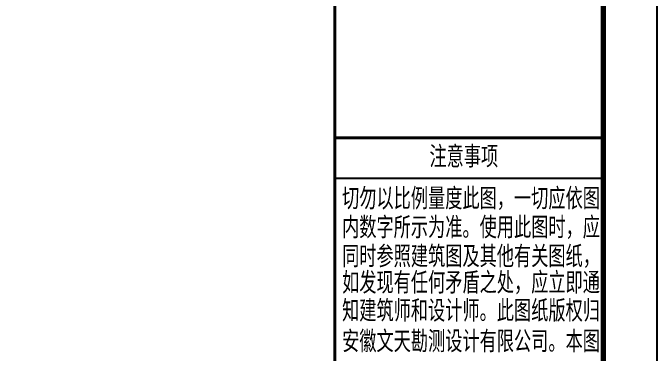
# Model space of a CAD drawing. Extents: x 14207793 to 14719554, y -1675802 to -1228715.
# Drawn here: x 14526850 to 14538842, y -1344358 to -1338001 of the extents above; entities that cross this region are included whole.
import ezdxf

# ---------------------------------------------------------------- set-up
doc = ezdxf.new("R2010")
doc.units = 0
doc.header["$LTSCALE"] = 500
doc.header["$MEASUREMENT"] = 0
doc.layers.get('0').update_dxf_attribs({"linetype": 'CONTINUOUS'})
doc.layers.add('PUB_TITLE', color=4, linetype='CONTINUOUS')
doc.styles.add('HZ', font='txt', dxfattribs={"width": 0.8, "bigfont": 'hztxt'})

msp = doc.modelspace()

# ---------------------------------------------------------------- linework, layer by layer
at = {"color": 4, "const_width": 59.39}
msp.add_lwpolyline([(14537842.5, -1361692.5), (14532842.5, -1361692.5), (14532842.5, -1329433.58), (14537842.5, -1329433.58)], close=True, dxfattribs=at)
at = {"layer": 'PUB_TITLE'}
msp.add_line((14537842.5, -1341085.79, -1000), (14532842.5, -1341085.79), dxfattribs=at)
msp.add_lwpolyline([(14479442.5, -1362692.5), (14538842.5, -1362692.5), (14538842.5, -1320692.5), (14479442.5, -1320692.5)], close=True, dxfattribs=at)
at = {"layer": 'PUB_TITLE', "const_width": 100}
msp.add_lwpolyline([(14481942.5, -1361692.5), (14537842.5, -1361692.5), (14537842.5, -1321692.5), (14481942.5, -1321692.5)], close=True, dxfattribs=at)
at = {"layer": 'PUB_TITLE', "const_width": 50}
msp.add_lwpolyline([(14537842.5, -1340328.82), (14532842.5, -1340328.82)], dxfattribs=at)

# ---------------------------------------------------------------- texts
at = {"layer": 'PUB_TITLE', "style": 'HZ', "width": 0.8}
for s, p in [('注意事项', (14534604.61, -1340881.68, -388.11)), ('切勿以比例量度此图，一切应依图', (14532978.31, -1341662.94, 1907.24)), ('内数字所示为准。使用此图时，应', (14532978.31, -1342201.46, 1907.24)), ('同时参照建筑图及其他有关图纸，', (14532978.31, -1342739.97, 1907.24)), ('如发现有任何矛盾之处，应立即通', (14532978.31, -1343229.97, 1907.24)), ('知建筑师和设计师。此图纸版权归', (14532978.31, -1343752.32, 1907.24)), ('安徽文天勘测设计有限公司。本图', (14532978.31, -1344323.18, 1907.24))]:
    msp.add_text(s, height=400, dxfattribs=at).set_placement(p)

doc.saveas('drawing.dxf')
